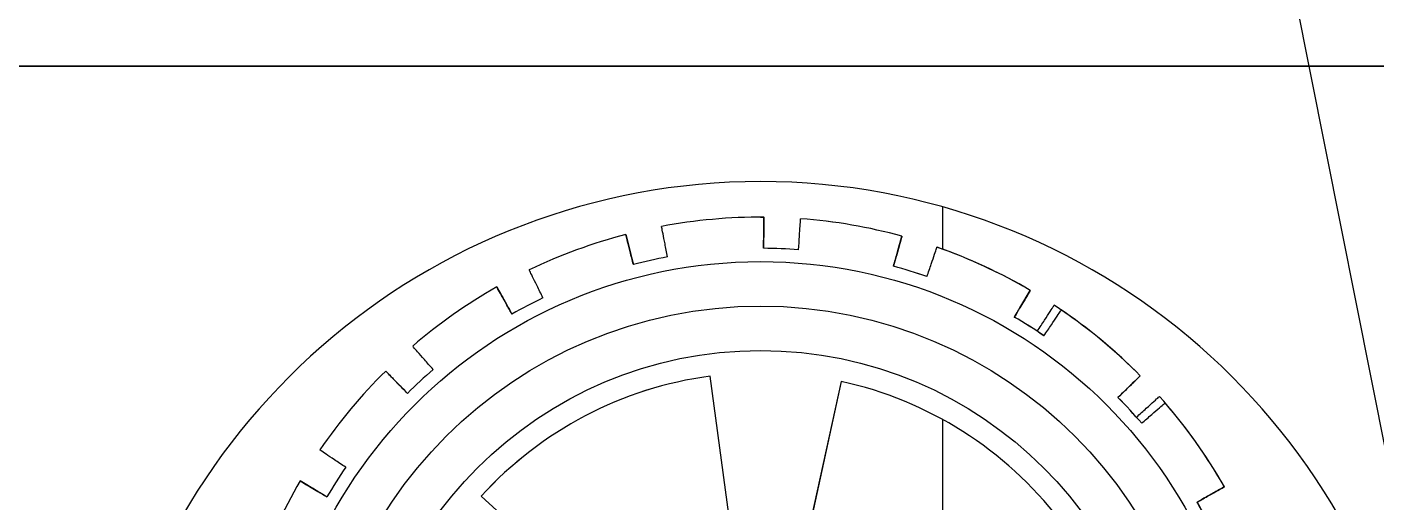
# Model space of a CAD drawing. Header units: millimetres. Extents: x 0 to 4412, y -498 to 1086.
# Drawn here: x 470.4 to 546.3, y 432.4 to 459.1 of the extents above; entities that cross this region are included whole.
import ezdxf

# ---------------------------------------------------------------- set-up
doc = ezdxf.new("R2010")
doc.units = ezdxf.units.MM
doc.header["$LTSCALE"] = 1.8
doc.layers.add('10', color=7, linetype='Continuous')
doc.dimstyles.new('SLDDIMSTYLE2', dxfattribs={"dimtxt": 0.18, "dimasz": 4.08, "dimexe": 0, "dimexo": 0.0625, "dimgap": 0, "dimtad": 0, "dimtih": 1, "dimtoh": 1, "dimdec": 0, "dimrnd": 1e-09, "dimzin": 0, "dimdsep": 46, "dimtxsty": 'Standard', "dimsah": 1, "dimcen": 0.09, "dimadec": 0, "dimazin": 0, "dimtfac": 4.08, "dimtdec": 0, "dimtofl": 0, "dimtmove": 0, "dimatfit": 3, "dimfxl": 1, "dimfrac": 2, "dimtolj": 1, "dimtzin": 0, "dimarcsym": 0})

msp = doc.modelspace()

# ---------------------------------------------------------------- linework, layer by layer
at = {"color": 7, "linetype": 'Continuous', "lineweight": 30}
for p, q in [((562.1298, 456.8883), (132.1298, 456.8883)), ((132.1298, 456.8883), (562.1298, 456.8883)), ((511.6964, 448.3883), (511.6961, 448.3883)), ((511.6964, 448.3883), (511.8883, 448.3877)), ((511.6968, 448.3883), (511.6965, 448.3883)), ((511.8715, 447.2378), (511.8883, 448.3877)), ((511.8884, 448.3877), (511.8716, 447.2378)), ((511.8718, 447.2378), (511.8886, 448.3877)), ((511.8887, 448.3877), (511.8719, 447.2378)), ((511.8722, 447.2378), (511.889, 448.3877)), ((511.8891, 448.3877), (511.8723, 447.2378)), ((511.8725, 447.2378), (511.8893, 448.3877)), ((511.8894, 448.3877), (511.8726, 447.2378)), ((511.888, 448.3877), (511.8883, 448.3877)), ((511.8884, 448.3877), (511.8886, 448.3877)), ((511.8887, 448.3877), (511.889, 448.3877)), ((511.8891, 448.3877), (511.8893, 448.3877)), ((511.8894, 448.3877), (511.8897, 448.3877)), ((513.9497, 448.3035), (513.95, 448.3035)), ((513.9501, 448.3035), (513.9501, 448.3035)), ((513.9501, 448.3035), (513.9503, 448.3035)), ((513.9504, 448.3035), (513.9504, 448.3035)), ((513.9504, 448.3035), (513.9507, 448.3035)), ((513.9508, 448.3035), (513.9508, 448.3035)), ((513.9508, 448.3035), (513.951, 448.3035)), ((513.9511, 448.3035), (513.9511, 448.3035)), ((513.9511, 448.3035), (513.9514, 448.3035)), ((521.9498, 446.5822), (521.9498, 448.9603)), ((504.117, 447.4151), (504.1173, 447.4151)), ((504.3987, 446.3001), (504.1173, 447.4151)), ((504.1174, 447.4151), (504.3988, 446.3001)), ((504.1174, 447.4151), (504.1177, 447.4151)), ((504.3991, 446.3001), (504.1177, 447.4151)), ((504.1178, 447.4151), (504.3991, 446.3001)), ((504.1178, 447.4151), (504.118, 447.4151)), ((504.3994, 446.3001), (504.118, 447.4151)), ((504.1181, 447.4151), (504.3995, 446.3001)), ((504.1181, 447.4151), (504.1184, 447.4151)), ((504.3997, 446.3001), (504.1184, 447.4151)), ((504.1185, 447.4151), (504.3998, 446.3001)), ((504.1185, 447.4151), (504.1188, 447.4151)), ((511.8716, 447.2378), (511.8715, 447.2378)), ((511.8719, 447.2378), (511.8718, 447.2378)), ((511.8723, 447.2378), (511.8722, 447.2378)), ((511.8726, 447.2378), (511.8725, 447.2378)), ((519.3323, 446.2094), (519.6461, 447.3158)), ((519.6462, 447.3158), (519.3324, 446.2094)), ((519.3326, 446.2094), (519.6465, 447.3158)), ((519.6466, 447.3158), (519.3327, 446.2094)), ((519.333, 446.2094), (519.6468, 447.3158)), ((519.6469, 447.3158), (519.3331, 446.2094)), ((519.3333, 446.2094), (519.6472, 447.3158)), ((519.6473, 447.3158), (519.3334, 446.2094)), ((519.6459, 447.3158), (519.6461, 447.3158)), ((519.6462, 447.3158), (519.6465, 447.3158)), ((519.6466, 447.3158), (519.6468, 447.3158)), ((519.6469, 447.3158), (519.6472, 447.3158)), ((519.6473, 447.3158), (519.6476, 447.3158)), ((504.3988, 446.3001), (504.3987, 446.3001)), ((504.3991, 446.3001), (504.3991, 446.3001)), ((504.3995, 446.3001), (504.3994, 446.3001)), ((504.3998, 446.3001), (504.3997, 446.3001)), ((511.8621, 446.6378), (511.8644, 446.6378)), ((519.3324, 446.2094), (519.3323, 446.2094)), ((519.3327, 446.2094), (519.3326, 446.2094)), ((519.3331, 446.2094), (519.333, 446.2094)), ((519.3334, 446.2094), (519.3333, 446.2094)), ((521.6155, 446.7009), (521.6158, 446.7009)), ((521.6159, 446.7009), (521.6159, 446.7009)), ((521.6159, 446.7009), (521.6162, 446.7009)), ((521.6163, 446.7009), (521.6163, 446.7009)), ((521.6163, 446.7009), (521.6165, 446.7009)), ((521.6166, 446.7009), (521.6166, 446.7009)), ((521.6166, 446.7009), (521.6169, 446.7009)), ((521.617, 446.7009), (521.617, 446.7009)), ((521.617, 446.7009), (521.6173, 446.7009)), ((519.168, 445.6322), (519.1702, 445.6322)), ((496.8626, 444.4645), (496.8629, 444.4645)), ((497.4233, 443.4602), (496.8629, 444.4645)), ((496.863, 444.4645), (497.4234, 443.4602)), ((496.863, 444.4645), (496.8632, 444.4645)), ((497.4236, 443.4602), (496.8632, 444.4645)), ((496.8633, 444.4645), (497.4237, 443.4602)), ((496.8633, 444.4645), (496.8636, 444.4645)), ((497.424, 443.4602), (496.8636, 444.4645)), ((496.8637, 444.4645), (497.4241, 443.4602)), ((496.8637, 444.4645), (496.8639, 444.4645)), ((497.4243, 443.4602), (496.8639, 444.4645)), ((496.864, 444.4645), (497.4244, 443.4602)), ((496.864, 444.4645), (496.8643, 444.4645)), ((526.2727, 443.2851), (526.8623, 444.2726)), ((526.8624, 444.2726), (526.2728, 443.2851)), ((526.2731, 443.2851), (526.8626, 444.2726)), ((526.8627, 444.2726), (526.2732, 443.2851)), ((526.2734, 443.2851), (526.863, 444.2726)), ((526.863, 444.2726), (526.2735, 443.2851)), ((526.2738, 443.2851), (526.8633, 444.2726)), ((526.8634, 444.2726), (526.2739, 443.2851)), ((526.862, 444.2726), (526.8623, 444.2726)), ((526.8624, 444.2726), (526.8626, 444.2726)), ((526.8627, 444.2726), (526.863, 444.2726)), ((526.863, 444.2726), (526.8633, 444.2726)), ((526.8634, 444.2726), (526.8637, 444.2726)), ((497.4234, 443.4602), (497.4233, 443.4602)), ((497.4237, 443.4602), (497.4236, 443.4602)), ((497.4241, 443.4602), (497.424, 443.4602)), ((497.4244, 443.4602), (497.4243, 443.4602)), ((526.2728, 443.2851), (526.2727, 443.2851)), ((526.2732, 443.2851), (526.2731, 443.2851)), ((526.2735, 443.2851), (526.2734, 443.2851)), ((526.2739, 443.2851), (526.2738, 443.2851)), ((528.6054, 443.1689), (528.6057, 443.1689)), ((528.6058, 443.1688), (528.6058, 443.1689)), ((528.6058, 443.1689), (528.606, 443.1689)), ((528.6061, 443.1688), (528.6061, 443.1689)), ((528.6061, 443.1689), (528.6064, 443.1689)), ((528.6064, 443.1688), (528.6065, 443.1689)), ((528.6065, 443.1689), (528.6067, 443.1689)), ((528.6068, 443.1688), (528.6068, 443.1689)), ((528.6068, 443.1689), (528.6071, 443.1689)), ((525.9646, 442.7699), (525.9669, 442.7699)), ((490.619, 439.7367), (490.6193, 439.7367)), ((491.4205, 438.9117), (490.6193, 439.7367)), ((490.6194, 439.7367), (491.4206, 438.9117)), ((490.6194, 439.7367), (490.6197, 439.7367)), ((491.4209, 438.9117), (490.6197, 439.7367)), ((490.6197, 439.7367), (491.421, 438.9117)), ((490.6197, 439.7367), (490.62, 439.7367)), ((491.4212, 438.9117), (490.62, 439.7367)), ((490.6201, 439.7367), (491.4213, 438.9117)), ((490.6201, 439.7367), (490.6203, 439.7367)), ((491.4216, 438.9117), (490.6203, 439.7367)), ((490.6204, 439.7367), (491.4217, 438.9117)), ((490.6204, 439.7367), (490.6207, 439.7367)), ((510.3627, 428.299), (508.8626, 439.4485)), ((532.2198, 438.6642), (533.0448, 439.4654)), ((533.0449, 439.4654), (532.2199, 438.6642)), ((532.2202, 438.6642), (533.0452, 439.4654)), ((533.0453, 439.4654), (532.2203, 438.6642)), ((532.2205, 438.6642), (533.0455, 439.4654)), ((533.0456, 439.4654), (532.2206, 438.6642)), ((532.2209, 438.6642), (533.0459, 439.4654)), ((533.046, 439.4654), (532.221, 438.6642)), ((533.0445, 439.4654), (533.0448, 439.4654)), ((533.0449, 439.4654), (533.0452, 439.4654)), ((533.0453, 439.4654), (533.0455, 439.4654)), ((533.0456, 439.4654), (533.0459, 439.4654)), ((533.046, 439.4654), (533.0463, 439.4654)), ((491.4206, 438.9117), (491.4205, 438.9117)), ((491.421, 438.9117), (491.4209, 438.9117)), ((491.4213, 438.9117), (491.4212, 438.9117)), ((491.4217, 438.9117), (491.4216, 438.9117)), ((516.2365, 439.1476), (513.8328, 428.1574)), ((513.8345, 428.1574), (516.2382, 439.1472)), ((532.2199, 438.6642), (532.2198, 438.6642)), ((532.2203, 438.6642), (532.2202, 438.6642)), ((532.2206, 438.6642), (532.2205, 438.6642)), ((532.221, 438.6642), (532.2209, 438.6642)), ((531.7888, 438.2461), (531.7911, 438.2461)), ((534.4429, 437.948), (534.4432, 437.948)), ((534.4432, 437.948), (534.4433, 437.948)), ((534.4433, 437.948), (534.4435, 437.948)), ((534.4436, 437.948), (534.4436, 437.948)), ((534.4436, 437.948), (534.4439, 437.948)), ((534.4439, 437.948), (534.444, 437.948)), ((534.444, 437.948), (534.4442, 437.948)), ((534.4443, 437.948), (534.4443, 437.948)), ((534.4443, 437.948), (534.4446, 437.948)), ((521.9498, 426.3026), (521.9498, 437.0007)), ((485.8118, 433.5542), (485.8121, 433.5542)), ((486.7996, 432.9646), (485.8121, 433.5542)), ((485.8122, 433.5542), (486.7997, 432.9646)), ((485.8122, 433.5542), (485.8125, 433.5542)), ((486.7999, 432.9646), (485.8125, 433.5542)), ((485.8125, 433.5542), (486.8, 432.9646)), ((485.8125, 433.5542), (485.8128, 433.5542)), ((486.8003, 432.9646), (485.8128, 433.5542)), ((485.8129, 433.5542), (486.8003, 432.9646)), ((485.8129, 433.5542), (485.8131, 433.5542)), ((486.8006, 432.9646), (485.8131, 433.5542)), ((485.8132, 433.5542), (486.8007, 432.9646)), ((485.8132, 433.5542), (485.8135, 433.5542)), ((536.7683, 432.6614), (537.7726, 433.2218)), ((537.7727, 433.2218), (536.7684, 432.6614)), ((536.7687, 432.6614), (537.7729, 433.2218)), ((537.773, 433.2218), (536.7687, 432.6614)), ((536.769, 432.6614), (537.7733, 433.2218)), ((537.7734, 433.2218), (536.7691, 432.6614)), ((536.7693, 432.6614), (537.7736, 433.2218)), ((537.7737, 433.2218), (536.7694, 432.6614)), ((537.7723, 433.2218), (537.7726, 433.2218)), ((537.7727, 433.2218), (537.7729, 433.2218)), ((537.773, 433.2218), (537.7733, 433.2218)), ((537.7734, 433.2218), (537.7736, 433.2218)), ((537.7737, 433.2218), (537.774, 433.2218)), ((486.7997, 432.9646), (486.7996, 432.9646)), ((486.8, 432.9646), (486.7999, 432.9646)), ((486.8003, 432.9646), (486.8003, 432.9646)), ((486.8007, 432.9646), (486.8006, 432.9646)), ((495.9883, 432.7), (504.3042, 425.1232)), ((495.99, 432.7), (495.9883, 432.7)), ((504.305, 425.1241), (495.99, 432.7)), ((536.2438, 432.369), (536.246, 432.369)), ((536.7684, 432.6614), (536.7683, 432.6614)), ((536.7687, 432.6614), (536.7687, 432.6614)), ((536.7691, 432.6614), (536.769, 432.6614)), ((536.7694, 432.6614), (536.7693, 432.6614))]:
    msp.add_line(p, q, dxfattribs=at)
for centre, radius in [((511.6958, 418.3883), 27.5), ((511.6958, 418.3883), 25), ((511.6961, 418.3883), 22.5)]:
    msp.add_circle(centre, radius, dxfattribs=at)
for centre, radius, start, end in [((511.6998, 412.8883), 37.5, 7.662256, 172.337744), ((511.6961, 418.3883), 30, 89.633554, 100.691889), ((511.6961, 418.3883), 30, 74.633554, 85.691889), ((511.6964, 418.3883), 30, 74.633554, 85.691889), ((511.6971, 418.3883), 30, 74.633554, 85.691889), ((511.6974, 418.3883), 30, 74.633554, 85.691889), ((511.6961, 418.3883), 30, 104.633554, 115.691888), ((511.6958, 418.3883), 28.25, 100.662721, 104.662721), ((511.6958, 418.3883), 28.25, 85.662721, 89.662721), ((511.6981, 418.3883), 28.25, 85.662721, 89.662721), ((511.6961, 418.3883), 30, 59.633554, 70.691889), ((511.6964, 418.3883), 30, 59.633554, 70.691889), ((511.6971, 418.3883), 30, 59.633554, 70.691889), ((511.6974, 418.3883), 30, 59.633554, 70.691889), ((511.6998, 418.3883), 30, 60.556741, 70.021551), ((511.6958, 418.3883), 28.25, 70.662721, 74.662721), ((511.6981, 418.3883), 28.25, 70.662721, 74.662721), ((511.6961, 418.3883), 30, 119.633554, 130.691888), ((511.6958, 418.3883), 28.25, 115.662721, 119.662721), ((511.6998, 418.3883), 30, 45.556741, 56.615076), ((511.6961, 418.3883), 30, 44.633554, 55.691889), ((511.6964, 418.3883), 30, 44.633554, 55.691889), ((511.6971, 418.3883), 30, 44.633554, 55.691889), ((511.6974, 418.3883), 30, 44.633554, 55.691889), ((511.6958, 418.3883), 28.25, 55.662721, 59.662721), ((511.6981, 418.3883), 28.25, 55.662721, 59.662721), ((511.6961, 418.3883), 30, 134.633554, 145.691888), ((511.6958, 418.3883), 28.25, 130.662721, 134.662721), ((511.6961, 418.3883), 21.25, 97.662721, 137.662721), ((511.6978, 418.3883), 21.25, 97.662721, 137.662721), ((511.6961, 418.3883), 21.25, 37.662721, 77.662721), ((511.6958, 418.3883), 28.25, 40.662721, 44.662721), ((511.6981, 418.3883), 28.25, 40.662721, 44.662721), ((511.6998, 418.3883), 30, 30.556741, 41.615076), ((511.6961, 418.3883), 30, 29.633554, 40.691889), ((511.6964, 418.3883), 30, 29.633554, 40.691889), ((511.6971, 418.3883), 30, 29.633554, 40.691889), ((511.6974, 418.3883), 30, 29.633554, 40.691889), ((511.6958, 418.3883), 28.25, 145.662721, 149.662721), ((511.6961, 418.3883), 30, 149.633554, 160.691889), ((511.6958, 418.3883), 28.25, 25.662721, 29.662721), ((511.6981, 418.3883), 28.25, 25.662721, 29.662721)]:
    msp.add_arc(centre, radius, start, end, dxfattribs=at)
for points, knots in [([(511.888, 448.3877), (511.8875, 448.3601), (511.8867, 448.305), (511.8803, 447.8732), (511.8717, 447.2938), (511.865, 446.8351), (511.8621, 446.6378)], [0, 0, 0, 0, 0.2663104, 0.532652, 0.7989975, 1, 1, 1, 1]), ([(511.8644, 446.6378), (511.8682, 446.8979), (511.8758, 447.4181), (511.8842, 447.9989), (511.889, 448.3351), (511.8895, 448.3719), (511.8897, 448.3877)], [0, 0, 0, 0, 0.2663216, 0.5326808, 0.7990332, 1, 1, 1, 1]), ([(513.8323, 446.5574), (513.8497, 446.8169), (513.8846, 447.336), (513.9235, 447.9156), (513.9461, 448.2511), (513.9486, 448.2878), (513.9497, 448.3035)], [0, 0, 0, 0, 0.2663205, 0.5326797, 0.799032, 1, 1, 1, 1]), ([(506.4688, 446.1505), (506.4185, 446.4057), (506.3178, 446.9161), (506.2054, 447.486), (506.1404, 447.8159), (506.1333, 447.852), (506.1303, 447.8675)], [0, 0, 0, 0, 0.2663247, 0.532684, 0.7990363, 1, 1, 1, 1]), ([(504.117, 447.4151), (504.1237, 447.3884), (504.1372, 447.3349), (504.2427, 446.9162), (504.3844, 446.3544), (504.4967, 445.9096), (504.545, 445.7183)], [0, 0, 0, 0, 0.2663104, 0.532652, 0.7989975, 1, 1, 1, 1]), ([(504.5472, 445.7183), (504.4836, 445.9705), (504.3563, 446.4749), (504.2141, 447.0381), (504.1317, 447.3642), (504.1226, 447.3998), (504.1188, 447.4151)], [0, 0, 0, 0, 0.26632522, 0.53268444, 0.79903681, 1, 1, 1, 1]), ([(519.6459, 447.3158), (519.6383, 447.2893), (519.6232, 447.2362), (519.5052, 446.8208), (519.3471, 446.2634), (519.2218, 445.822), (519.168, 445.6322)], [0, 0, 0, 0, 0.2663104, 0.532652, 0.7989975, 1, 1, 1, 1]), ([(519.1702, 445.6322), (519.2412, 445.8824), (519.3832, 446.3829), (519.5416, 446.9417), (519.6333, 447.2652), (519.6433, 447.3006), (519.6476, 447.3158)], [0, 0, 0, 0, 0.2663137, 0.5326729, 0.7990253, 1, 1, 1, 1]), ([(521.0502, 445.0446), (521.1342, 445.2908), (521.3022, 445.7831), (521.4898, 446.3329), (521.5985, 446.6512), (521.6104, 446.686), (521.6155, 446.7009)], [0, 0, 0, 0, 0.2663137, 0.5326729, 0.7990253, 1, 1, 1, 1]), ([(499.4615, 443.8517), (499.3469, 444.0851), (499.1175, 444.5521), (498.8614, 445.0734), (498.7133, 445.3753), (498.6971, 445.4083), (498.6902, 445.4224)], [0, 0, 0, 0, 0.26632614, 0.53268536, 0.79903773, 1, 1, 1, 1]), ([(496.8626, 444.4645), (496.876, 444.4404), (496.9028, 444.3922), (497.1131, 444.0151), (497.3954, 443.5092), (497.619, 443.1085), (497.7151, 442.9362)], [0, 0, 0, 0, 0.2663104, 0.532652, 0.7989975, 1, 1, 1, 1]), ([(497.7174, 442.9362), (497.5906, 443.1634), (497.3371, 443.6177), (497.0539, 444.1249), (496.89, 444.4186), (496.872, 444.4507), (496.8643, 444.4645)], [0, 0, 0, 0, 0.2663261, 0.5326854, 0.7990377, 1, 1, 1, 1]), ([(526.862, 444.2726), (526.8478, 444.2489), (526.8195, 444.2016), (526.598, 443.8308), (526.301, 443.3333), (526.0658, 442.9394), (525.9646, 442.7699)], [0, 0, 0, 0, 0.2663104, 0.532652, 0.7989975, 1, 1, 1, 1]), ([(525.9669, 442.7699), (526.1002, 442.9933), (526.3668, 443.44), (526.6645, 443.9387), (526.8368, 444.2275), (526.8556, 444.259), (526.8637, 444.2726)], [0, 0, 0, 0, 0.26632048, 0.53267969, 0.79903205, 1, 1, 1, 1]), ([(527.2567, 441.9689), (527.3981, 442.1873), (527.6807, 442.624), (527.9964, 443.1116), (528.1791, 443.3939), (528.1991, 443.4248), (528.2077, 443.4381)], [0, 0, 0, 0, 0.26631372, 0.53267292, 0.79902527, 1, 1, 1, 1]), ([(527.6306, 441.7152), (527.7755, 441.9313), (528.0652, 442.3634), (528.3887, 442.8459), (528.576, 443.1252), (528.5966, 443.1557), (528.6054, 443.1689)], [0, 0, 0, 0, 0.2663216, 0.5326808, 0.7990332, 1, 1, 1, 1]), ([(493.288, 439.8176), (493.1168, 440.0134), (492.7744, 440.405), (492.3921, 440.8424), (492.1709, 441.0955), (492.1468, 441.1232), (492.1364, 441.1351)], [0, 0, 0, 0, 0.2663252, 0.5326844, 0.7990368, 1, 1, 1, 1]), ([(490.619, 439.7367), (490.6382, 439.717), (490.6765, 439.6774), (490.9773, 439.3676), (491.3809, 438.952), (491.7005, 438.6229), (491.838, 438.4813)], [0, 0, 0, 0, 0.2663104, 0.532652, 0.7989975, 1, 1, 1, 1]), ([(491.8403, 438.4813), (491.659, 438.6679), (491.2966, 439.0411), (490.8918, 439.4578), (490.6574, 439.699), (490.6318, 439.7254), (490.6207, 439.7367)], [0, 0, 0, 0, 0.2663247, 0.532684, 0.7990363, 1, 1, 1, 1]), ([(533.0445, 439.4654), (533.0247, 439.4462), (532.9851, 439.4078), (532.6752, 439.1069), (532.2595, 438.7032), (531.9304, 438.3836), (531.7888, 438.2461)], [0, 0, 0, 0, 0.26631044, 0.53265202, 0.79899746, 1, 1, 1, 1]), ([(531.7911, 438.2461), (531.9777, 438.4273), (532.3509, 438.7898), (532.7675, 439.1945), (533.0086, 439.4288), (533.035, 439.4544), (533.0463, 439.4654)], [0, 0, 0, 0, 0.2663247, 0.532684, 0.7990363, 1, 1, 1, 1]), ([(532.8298, 437.139), (533.0228, 437.3133), (533.4089, 437.662), (533.84, 438.0514), (534.0895, 438.2768), (534.1168, 438.3014), (534.1285, 438.312)], [0, 0, 0, 0, 0.2663216, 0.5326808, 0.7990332, 1, 1, 1, 1]), ([(533.1251, 436.7961), (533.3209, 436.9673), (533.7126, 437.3098), (534.15, 437.6921), (534.4033, 437.9134), (534.431, 437.9376), (534.4429, 437.948)], [0, 0, 0, 0, 0.2663252, 0.5326844, 0.7990368, 1, 1, 1, 1]), ([(488.3689, 434.3231), (488.1529, 434.4679), (487.7208, 434.7576), (487.2384, 435.0811), (486.9591, 435.2683), (486.9287, 435.2888), (486.9156, 435.2976)], [0, 0, 0, 0, 0.2663216, 0.5326808, 0.7990332, 1, 1, 1, 1]), ([(485.8118, 433.5542), (485.8355, 433.54), (485.8827, 433.5118), (486.2534, 433.2904), (486.7509, 432.9934), (487.1448, 432.7582), (487.3142, 432.6571)], [0, 0, 0, 0, 0.2663104, 0.532652, 0.7989975, 1, 1, 1, 1]), ([(487.3165, 432.6571), (487.0931, 432.7904), (486.6464, 433.0571), (486.1476, 433.3548), (485.8587, 433.5272), (485.8271, 433.546), (485.8135, 433.5542)], [0, 0, 0, 0, 0.2663205, 0.5326797, 0.799032, 1, 1, 1, 1]), ([(537.7723, 433.2218), (537.7482, 433.2084), (537.6999, 433.1815), (537.3228, 432.9711), (536.8167, 432.6887), (536.4161, 432.4652), (536.2438, 432.369)], [0, 0, 0, 0, 0.2663104, 0.532652, 0.7989975, 1, 1, 1, 1]), ([(536.246, 432.369), (536.4732, 432.4958), (536.9274, 432.7493), (537.4346, 433.0323), (537.7282, 433.1962), (537.7602, 433.2141), (537.774, 433.2218)], [0, 0, 0, 0, 0.2663261, 0.5326854, 0.7990377, 1, 1, 1, 1])]:
    msp.add_open_spline(points, degree=3, knots=knots, dxfattribs=at)

# ---------------------------------------------------------------- leaders
at = {"layer": '10'}
msp.add_leader([(534.579, 496.8883), (568.2455, 327.43)], dimstyle='SLDDIMSTYLE2', dxfattribs=at)

doc.saveas('drawing.dxf')
